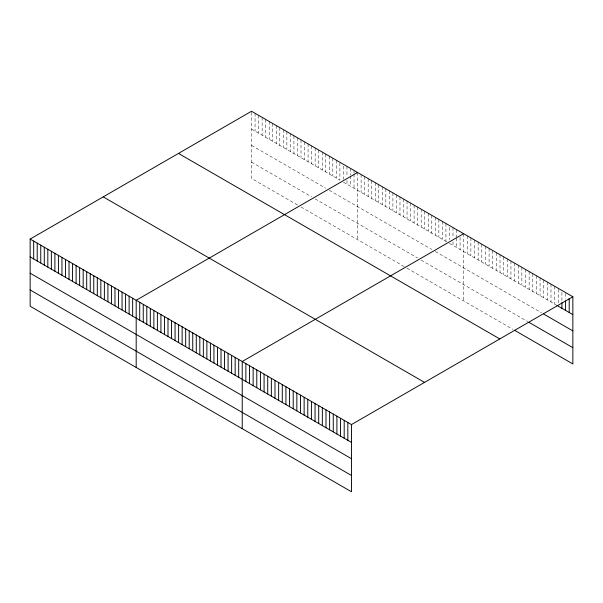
<?xml version="1.0" encoding="UTF-8"?>
<svg xmlns="http://www.w3.org/2000/svg" width="603" height="603" viewBox="0 0 603 603"><rect width="100%" height="100%" fill="white"/><g stroke="black" fill="none" stroke-linecap="round" stroke-linejoin="round"><path stroke-width="0.45" stroke-dasharray="3.02 2.26" d="M251.526 129.102L339.888 180.116L339.888 162.267M343.424 182.159L447.343 242.15M449.461 243.378L556.102 304.945M251.526 145.376L325.756 188.234M329.283 190.269L431.786 249.454M435.321 251.489L541.532 312.814M251.526 162.147L311.615 196.842M315.15 198.884L417.653 258.061M421.188 260.104L527.693 321.595M297.475 204.96L251.526 178.428L251.526 111.246M301.01 206.995L405.631 267.4M407.048 268.214L513.13 329.464M565.569 293.495L565.569 299.133M561.928 292.334L561.928 301.726M558.28 289.289L558.28 303.384M554.639 286.252L554.639 304.1M550.999 284.149L550.999 301.997M547.358 282.046L547.358 299.895M543.718 279.943L543.718 297.792M540.077 277.84L540.077 295.689M536.436 275.737L536.436 293.586M532.788 273.634L532.788 291.483M529.148 271.531L529.148 289.38M525.507 269.428L525.507 287.284M521.866 267.325L521.866 285.181M518.226 265.222L518.226 283.078M514.585 263.119L514.585 280.975M510.945 261.016L510.945 278.872M507.296 258.913L507.296 276.769M503.656 256.818L503.656 274.666M500.015 254.715L500.015 272.564M496.375 252.612L496.375 270.461M492.734 250.509L492.734 268.358M489.093 248.406L489.093 266.255M485.453 246.303L485.453 264.152M481.812 244.2L481.812 262.049M478.164 242.097L478.164 259.946M474.523 239.994L474.523 257.843M470.883 237.891L470.883 255.74M467.242 235.788L467.242 253.644M463.601 233.685L463.601 300.867M460.066 237.281L460.066 249.499M456.531 229.607L456.531 237.122M456.531 238.064L456.531 247.456M452.996 227.565L452.996 237.899M452.996 241.66L452.996 245.413M449.461 227.406L449.461 239.617M445.926 223.487L445.926 241.336M442.391 221.444L442.391 239.293M438.856 219.402L438.856 237.25M435.321 217.359L435.321 235.215M431.786 215.324L431.786 233.173M428.258 213.281L428.258 231.13M424.723 211.238L424.723 229.087M421.188 209.196L421.188 227.052M417.653 207.161L417.653 225.009M414.118 205.118L414.118 222.967M410.583 203.075L410.583 220.932M407.048 201.033L407.048 218.889M403.513 198.998L403.513 216.846M399.977 196.955L399.977 214.804M396.442 194.912L396.442 212.769M392.907 192.877L392.907 210.726M389.372 190.834L389.372 208.683M385.837 188.792L385.837 206.641M382.302 186.749L382.302 204.605M378.767 184.714L378.767 202.563M375.239 182.671L375.239 200.52M371.704 180.629L371.704 198.477M368.169 178.586L368.169 196.442M364.634 176.551L364.634 194.4M361.099 174.508L361.099 192.357M357.564 172.466L357.564 239.647M354.029 170.423L354.029 173.242M354.029 174.184L354.029 188.279M350.494 168.388L350.494 174.96M350.494 175.903L350.494 186.237M346.959 166.345L346.959 176.679M346.959 180.44L346.959 184.194M343.424 166.187L343.424 179.34M336.353 160.225L336.353 178.073M332.818 158.182L332.818 176.031M329.283 156.139L329.283 173.996M325.756 154.104L325.756 171.953M322.221 152.062L322.221 169.91M318.686 150.019L318.686 167.868M315.15 147.976L315.15 165.833M311.615 145.941L311.615 163.79M308.08 143.898L308.08 161.747M304.545 141.856L304.545 159.712M301.01 139.813L301.01 157.669M297.475 137.778L297.475 155.627M293.94 135.735L293.94 153.584M290.405 133.693L290.405 151.549M286.87 131.658L286.87 149.506M283.335 129.615L283.335 147.464M279.8 127.572L279.8 145.421M276.272 125.53L276.272 143.386M272.737 123.494L272.737 141.343M269.202 121.452L269.202 139.301M265.667 119.409L265.667 137.258M262.132 117.366L262.132 135.223M258.597 115.331L258.597 133.18M255.061 113.289L255.061 131.137"/><path stroke-width="0.9" d="M30.15 239.059L351.474 424.572L351.474 491.754L30.15 306.241L30.15 239.059L251.526 111.246L572.85 296.759L572.85 363.941L514.585 330.301M357.564 172.466L136.188 300.279L136.188 367.461M463.601 233.685L242.225 361.499L242.225 428.68M351.474 424.572L572.85 296.759M556.825 305.359L572.85 314.615M543.718 314.073L572.85 330.889M529.148 322.432L572.85 347.667M178.473 153.426L499.797 338.939M103.203 196.88L424.527 382.392M30.15 256.908L351.474 442.421M30.15 273.189L351.474 458.702M30.15 289.96L351.474 475.473M569.209 298.417L569.209 312.512M565.569 301.01L565.569 310.409M561.928 302.668L561.928 308.306M347.833 422.469L347.833 440.318M344.192 420.366L344.192 438.215M340.552 418.263L340.552 436.12M336.904 416.16L336.904 434.017M333.263 414.057L333.263 431.914M329.622 411.955L329.622 429.811M325.982 409.852L325.982 427.708M322.341 407.749L322.341 425.605M318.701 405.653L318.701 423.502M315.06 403.55L315.06 421.399M311.412 401.447L311.412 419.296M307.771 399.344L307.771 417.193M304.131 397.241L304.131 415.09M300.49 395.138L300.49 412.987M296.849 393.035L296.849 410.884M293.209 390.932L293.209 408.781M289.568 388.829L289.568 406.678M285.92 386.727L285.92 404.575M282.279 384.624L282.279 402.48M278.639 382.521L278.639 400.377M274.998 380.418L274.998 398.274M271.358 378.315L271.358 396.171M267.717 376.212L267.717 394.068M264.076 374.109L264.076 391.965M260.428 372.013L260.428 389.862M256.788 369.91L256.788 387.759M253.147 367.807L253.147 385.656M249.506 365.704L249.506 383.553M245.866 363.601L245.866 381.45M238.69 359.456L238.69 377.305M235.155 357.413L235.155 375.27M231.62 355.378L231.62 373.227M228.085 353.335L228.085 371.184M224.55 351.293L224.55 369.149M221.015 349.25L221.015 367.106M217.479 347.215L217.479 365.064M213.944 345.172L213.944 363.021M210.409 343.13L210.409 360.986M206.874 341.087L206.874 358.943M203.347 339.052L203.347 356.901M199.812 337.009L199.812 354.858M196.276 334.966L196.276 352.823M192.741 332.931L192.741 350.78M189.206 330.889L189.206 348.738M185.671 328.846L185.671 346.695M182.136 326.803L182.136 344.66M178.601 324.768L178.601 342.617M175.066 322.726L175.066 340.574M171.531 320.683L171.531 338.539M167.996 318.64L167.996 336.497M164.461 316.605L164.461 334.454M160.926 314.562L160.926 332.411M157.391 312.52L157.391 330.376M153.863 310.477L153.863 328.334M150.328 308.442L150.328 326.291M146.793 306.399L146.793 324.248M143.258 304.357L143.258 322.213M139.723 302.322L139.723 320.17M132.652 298.236L132.652 316.085M129.117 296.194L129.117 314.05M125.582 294.158L125.582 312.007M122.047 292.116L122.047 309.965M118.512 290.073L118.512 307.929M114.977 288.03L114.977 305.887M111.442 285.995L111.442 303.844M107.907 283.953L107.907 301.801M104.379 281.91L104.379 299.766M100.844 279.867L100.844 297.724M97.309 277.832L97.309 295.681M93.774 275.79L93.774 293.638M90.239 273.747L90.239 291.603M86.704 271.712L86.704 289.561M83.169 269.669L83.169 287.518M79.634 267.626L79.634 285.475M76.099 265.584L76.099 283.44M72.564 263.549L72.564 281.397M69.028 261.506L69.028 279.355M65.493 259.463L65.493 277.312M61.958 257.421L61.958 275.277M58.423 255.386L58.423 273.234M54.896 253.343L54.896 271.192M51.361 251.3L51.361 269.157M47.825 249.258L47.825 267.114M44.29 247.222L44.29 265.071M40.755 245.18L40.755 263.029M37.22 243.137L37.22 260.993M33.685 241.102L33.685 258.951"/></g></svg>
